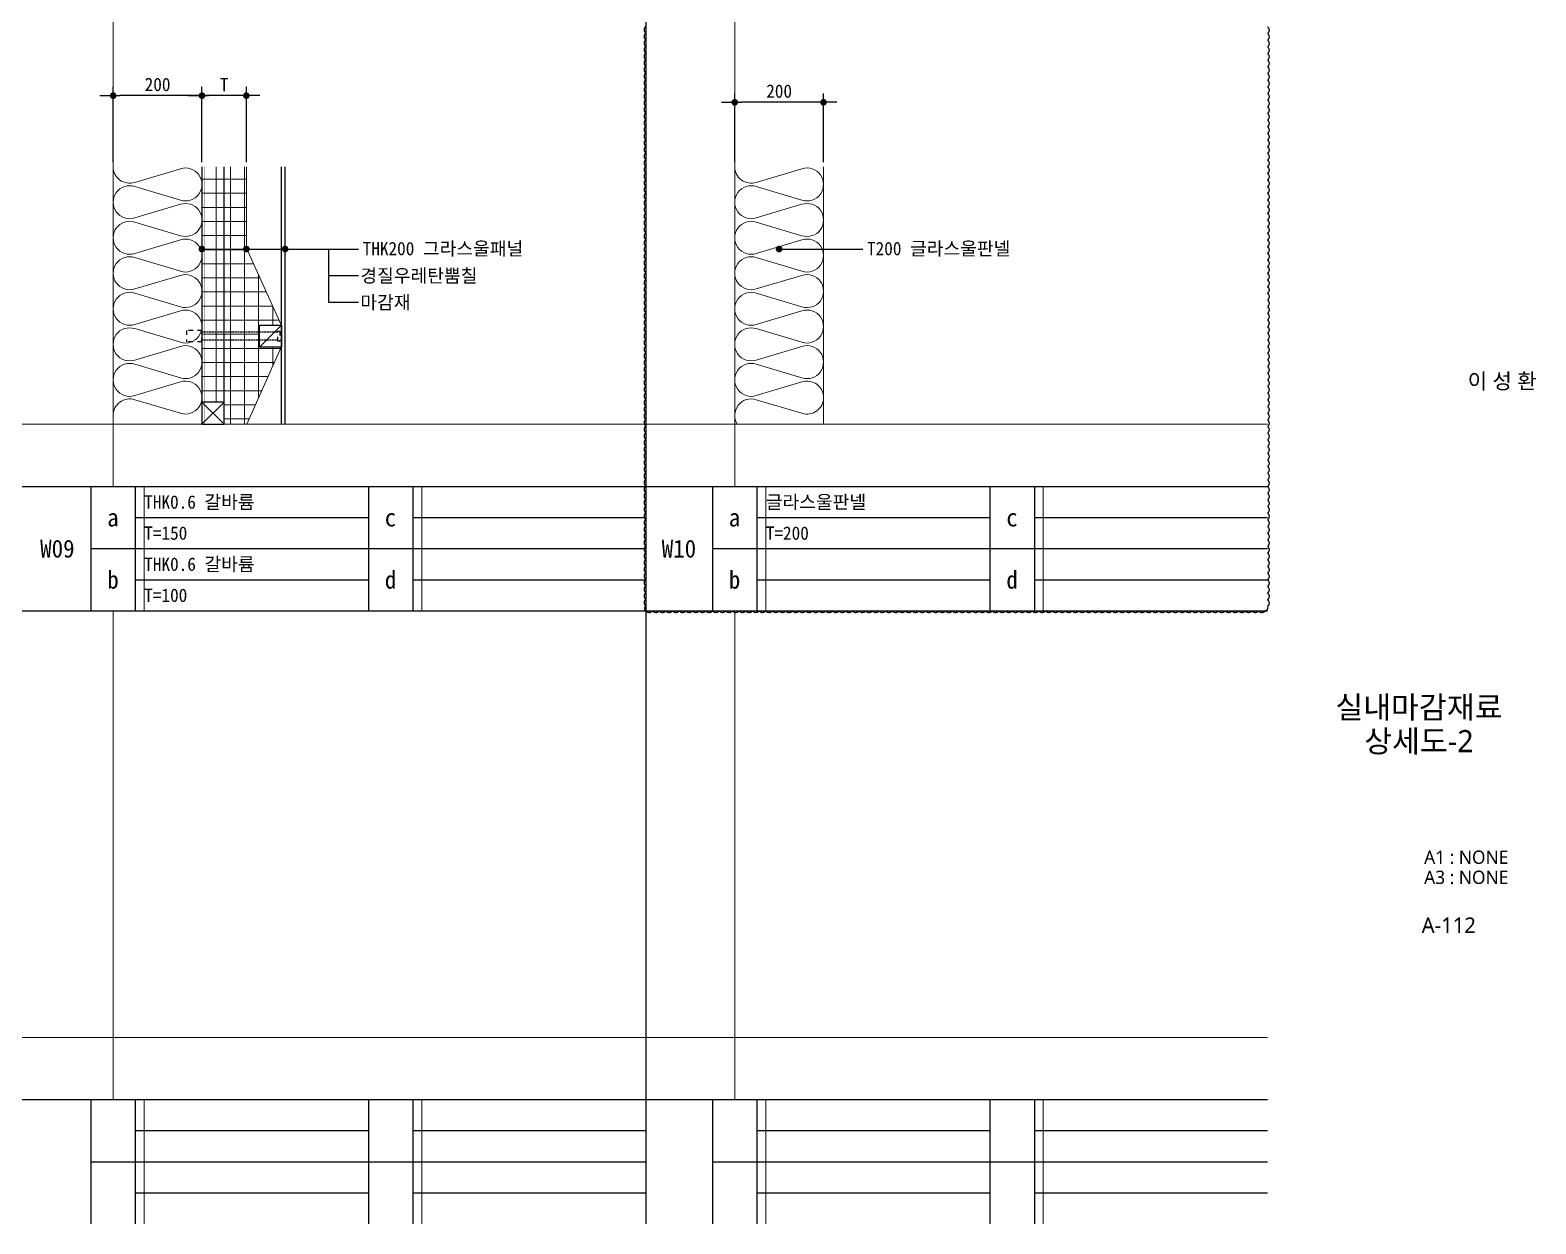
# Model space of a CAD drawing. Header units: millimetres. Extents: x 38 to 24868, y -11128 to 6117.
# Drawn here: x 12999 to 16390, y -11128 to -8440 of the extents above; entities that cross this region are included whole.
import ezdxf
from ezdxf.enums import TextEntityAlignment as Align

# ---------------------------------------------------------------- set-up
doc = ezdxf.new("R2010")
doc.units = ezdxf.units.MM
doc.linetypes.add('DASH', pattern=[2, 1, -1])
doc.linetypes.add('HID', pattern=[2, 1.1, -0.9])
doc.layers.get('0').update_dxf_attribs({"linetype": 'CONTINUOUS'})
for name, color, linetype in [('6', 6, 'CONTINUOUS'), ('A-DIMS', 7, 'CONTINUOUS'), ('A-LEADER-7', 7, 'CONTINUOUS'), ('A-MKXS-LEAD', 7, 'CONTINUOUS'), ('A-XXXX-FIN1', 255, 'CONTINUOUS'), ('FPK', 7, 'CONTINUOUS'), ('wm', 6, 'STD_WIREMESH_050'), ('단열볼트', 4, 'CONTINUOUS'), ('블럭벽', 3, 'CONTINUOUS')]:
    doc.layers.add(name, color=color, linetype=linetype)
for name, color, linetype, lineweight in [('A-BORD-TEXT', 3, 'CONTINUOUS', 25), ('A-MKXS-TEXT1', 3, 'CONTINUOUS', 25), ('A-WAXM-PANL', 6, 'CONTINUOUS', 20), ('A-XXXX-INSL2', 8, 'CONTINUOUS', 18), ('A-XXXX-TABL', 7, 'CONTINUOUS', 25), ('A-XXXX-TXT1', 3, 'CONTINUOUS', 25), ('A-XXXX-TXT2', 3, 'CONTINUOUS', 25), ('A-XXXX-WAT1', 9, 'HID', 20), ('REV-202205', 20, 'CONTINUOUS', 25)]:
    doc.layers.add(name, color=color, linetype=linetype, lineweight=lineweight)
doc.layers.add('A-XXXX-NPLT', color=144, linetype='CONTINUOUS', lineweight=15, plot=False)
doc.styles.add('HY울릉도L', font='')
doc.styles.get("Standard").update_dxf_attribs({"font": 'SIMPLEX.shx'})
doc.styles.add('돋움체', font='')
doc.styles.add('맑은고딕', font='malgun.ttf')
doc.styles.get('HY울릉도L').set_extended_font_data('HYwulM')
doc.styles.get('돋움체').set_extended_font_data('DotumChe')
doc.linetypes.add('STD_WIREMESH_050', pattern='A,4,-1,["X",Standard,S=0.5,R=0,X=-0.24,Y=-0.25],-1', length=6)
doc.dimstyles.new('CDIM', dxfattribs={"dimtxt": 3, "dimasz": 1.5, "dimexe": 2, "dimexo": 1, "dimgap": 1, "dimtad": 1, "dimdec": 0, "dimrnd": 0.5, "dimzin": 0, "dimdsep": 32, "dimlunit": 6, "dimtxsty": 'HY울릉도L', "dimblk1": '_CIDOT', "dimblk2": '_CIDOT', "dimsah": 1, "dimcen": 5.5, "dimclrd": 2, "dimclre": 2, "dimclrt": 7, "dimadec": 0, "dimazin": 0, "dimtfac": 1, "dimtdec": 0, "dimtix": 1, "dimtmove": 2, "dimatfit": 1, "dimldrblk": '_CIDOT', "dimfxl": 1, "dimtolj": 1, "dimtzin": 0, "dimlwd": -1, "dimarcsym": 0})

# ---------------------------------------------------------------- blocks, each defined once
blk = doc.blocks.new('table')
at = {"layer": 'A-XXXX-NPLT'}
for p, q in [((2513.2, -2175.2), (2513.2, -2035.2)), ((2825.7, -2175.2), (2825.7, -2035.2)), ((3213.2, -2175.2), (3213.2, -2035.2)), ((3525.7, -2175.2), (3525.7, -2035.2)), ((2513.2, -2865.5), (2513.2, -2725.5)), ((2825.7, -2865.5), (2825.7, -2725.5)), ((3213.2, -2865.5), (3213.2, -2725.5)), ((3525.7, -2865.5), (3525.7, -2725.5))]:
    blk.add_line(p, q, dxfattribs=at)
at = {"layer": 'A-XXXX-TABL'}
for p, q in [((3078.2, -104.5), (3078.2, -2865.5)), ((104.5, -2035.2), (3778.2, -2035.2)), ((2453.2, -2035.2), (2453.2, -2175.2)), ((2503.2, -2035.2), (2503.2, -2175.2)), ((2765.7, -2035.2), (2765.7, -2175.2)), ((2815.7, -2035.2), (2815.7, -2175.2)), ((3153.2, -2035.2), (3153.2, -2175.2)), ((3203.2, -2035.2), (3203.2, -2175.2)), ((3465.7, -2035.2), (3465.7, -2175.2)), ((3515.7, -2035.2), (3515.7, -2175.2)), ((2503.2, -2070.2), (2765.7, -2070.2)), ((2815.7, -2070.2), (3078.2, -2070.2)), ((3203.2, -2070.2), (3465.7, -2070.2)), ((3515.7, -2070.2), (3778.2, -2070.2)), ((2453.2, -2105.2), (3078.2, -2105.2)), ((3153.2, -2105.2), (3778.2, -2105.2)), ((2503.2, -2140.2), (2765.7, -2140.2)), ((2815.7, -2140.2), (3078.2, -2140.2)), ((3203.2, -2140.2), (3465.7, -2140.2)), ((3515.7, -2140.2), (3778.2, -2140.2)), ((104.5, -2175.2), (3778.2, -2175.2)), ((104.5, -2725.5), (3778.2, -2725.5)), ((2453.2, -2725.5), (2453.2, -2865.5)), ((2503.2, -2725.5), (2503.2, -2865.5)), ((2765.7, -2725.5), (2765.7, -2865.5)), ((2815.7, -2725.5), (2815.7, -2865.5)), ((3153.2, -2725.5), (3153.2, -2865.5)), ((3203.2, -2725.5), (3203.2, -2865.5)), ((3465.7, -2725.5), (3465.7, -2865.5)), ((3515.7, -2725.5), (3515.7, -2865.5)), ((2503.2, -2760.5), (2765.7, -2760.5)), ((2815.7, -2760.5), (3078.2, -2760.5)), ((3203.2, -2760.5), (3465.7, -2760.5)), ((3515.7, -2760.5), (3778.2, -2760.5)), ((2453.2, -2795.5), (3078.2, -2795.5)), ((3153.2, -2795.5), (3778.2, -2795.5)), ((2503.2, -2830.5), (2765.7, -2830.5)), ((2815.7, -2830.5), (3078.2, -2830.5)), ((3203.2, -2830.5), (3465.7, -2830.5)), ((3515.7, -2830.5), (3778.2, -2830.5))]:
    blk.add_line(p, q, dxfattribs=at)
blk = doc.blocks.new('SYM-DOT')
at = {"layer": 'A-LEADER-7', "const_width": 7.5}
blk.add_lwpolyline([(-7.1, 1.8, 1), (0.4, 1.8, 1)], format="xyb", close=True, dxfattribs=at)
blk = doc.blocks.new('_CIDOT')
at = {"color": 0, "linetype": 'ByBlock'}
blk.add_line((2, 0), (-1, 0), dxfattribs=at)
at = {"color": 0, "linetype": 'ByBlock', "const_width": 0.5}
blk.add_lwpolyline([(-0.25, 0, 1), (0.25, 0, 1)], format="xyb", close=True, dxfattribs=at)
blk = doc.blocks.new('*D42')
at = {"layer": 'A-DIMS', "lineweight": -2, "transparency": 16777216}
for p, q in [((13385.6, -8737.3), (13385.6, -8567.3)), ((13485.6, -8737.3), (13485.6, -8567.3))]:
    blk.add_line(p, q, dxfattribs=at)
at = {"layer": 'A-DIMS', "transparency": 16777216}
blk.add_line((13470.6, -8587.3), (13400.6, -8587.3), dxfattribs=at)
at = {"layer": 'A-DIMS', "transparency": 16777216, "xscale": 15, "yscale": 15, "zscale": 15, "rotation": 180}
blk.add_blockref('_CIDOT', (13385.6, -8587.3), dxfattribs=at)
at = {"layer": 'A-DIMS', "transparency": 16777216, "xscale": 15, "yscale": 15, "zscale": 15}
blk.add_blockref('_CIDOT', (13485.6, -8587.3), dxfattribs=at)
at = {"layer": 'A-DIMS', "color": 3, "transparency": 16777216, "insert": (13435.6, -8562.3), "char_height": 30, "attachment_point": 5, "style": '돋움체'}
blk.add_mtext('\\A1;T', dxfattribs=at)
blk = doc.blocks.new('_Dot')
at = {"color": 0, "linetype": 'ByBlock', "lineweight": -2}
blk.add_line((-0.5, 0), (-1, 0), dxfattribs=at)
at = {"color": 0, "linetype": 'ByBlock', "const_width": 0.5}
blk.add_lwpolyline([(-0.25, 0, 1), (0.25, 0, 1)], format="xyb", close=True, dxfattribs=at)
blk = doc.blocks.new('A$C35E33748')
at = {"layer": '6'}
for p, q in [((50, 111.7), (0, 61.7)), ((0, 111.7), (50, 61.7))]:
    blk.add_line(p, q, dxfattribs=at)
blk.add_lwpolyline([(0, 61.7), (50, 61.7), (50, 111.7), (0, 111.7)], close=True, dxfattribs=at)
blk = doc.blocks.new('*D44')
at = {"layer": 'A-DIMS', "lineweight": -2, "transparency": 16777216}
for p, q in [((13185.6, -8737.3), (13185.6, -8567.3)), ((13385.6, -8737.3), (13385.6, -8567.3))]:
    blk.add_line(p, q, dxfattribs=at)
at = {"layer": 'A-DIMS', "transparency": 16777216}
blk.add_line((13370.6, -8587.3), (13200.6, -8587.3), dxfattribs=at)
at = {"layer": 'A-DIMS', "transparency": 16777216, "xscale": 15, "yscale": 15, "zscale": 15, "rotation": 180}
blk.add_blockref('_CIDOT', (13185.6, -8587.3), dxfattribs=at)
at = {"layer": 'A-DIMS', "transparency": 16777216, "xscale": 15, "yscale": 15, "zscale": 15}
blk.add_blockref('_CIDOT', (13385.6, -8587.3), dxfattribs=at)
at = {"layer": 'A-DIMS', "color": 3, "transparency": 16777216, "insert": (13285.6, -8562.3), "char_height": 30, "attachment_point": 5, "style": '돋움체'}
blk.add_mtext('\\A1;200', dxfattribs=at)
blk = doc.blocks.new('*D57')
at = {"layer": 'A-DIMS', "lineweight": -2, "transparency": 16777216}
for p, q in [((14585.6, -8737.2), (14585.6, -8582.3)), ((14785.6, -8737.2), (14785.6, -8582.3))]:
    blk.add_line(p, q, dxfattribs=at)
at = {"layer": 'A-DIMS', "transparency": 16777216}
blk.add_line((14770.6, -8602.3), (14600.6, -8602.3), dxfattribs=at)
at = {"layer": 'A-DIMS', "transparency": 16777216, "xscale": 15, "yscale": 15, "zscale": 15, "rotation": 180}
blk.add_blockref('_CIDOT', (14585.6, -8602.3), dxfattribs=at)
at = {"layer": 'A-DIMS', "transparency": 16777216, "xscale": 15, "yscale": 15, "zscale": 15}
blk.add_blockref('_CIDOT', (14785.6, -8602.3), dxfattribs=at)
at = {"layer": 'A-DIMS', "color": 3, "transparency": 16777216, "insert": (14685.6, -8577.3), "char_height": 30, "attachment_point": 5, "style": '돋움체'}
blk.add_mtext('\\A1;200', dxfattribs=at)

msp = doc.modelspace()

# ---------------------------------------------------------------- hatches: boundary and pattern name
at = {"layer": 'A-XXXX-INSL2'}
h = msp.add_hatch(dxfattribs=at)
h.set_pattern_fill('NET', color=256, scale=10, style=0)
h.set_pattern_definition([(0, (7258.353, -12013.93), (0, 31.75), []), (90, (7258.353, -12013.93), (-31.75, 2e-15), [])])
h.paths.add_polyline_path([(13435.6, -9277.3), (13385.6, -9277.3), (13410.6, -9302.3)])
h.paths.add_polyline_path([(13435.6, -9327.3), (13410.6, -9302.3), (13435.6, -9277.3)])
h.paths.add_polyline_path([(13410.6, -9302.3), (13385.6, -9327.3), (13435.6, -9327.3)])
h.paths.add_polyline_path([(13385.6, -9327.3), (13486.8, -9327.3), (13564.1, -9154), (13515.1, -9154), (13515.1, -9104), (13564.3, -9104), (13485.6, -8931), (13485.6, -8747.3), (13385.6, -8747.3), (13385.6, -9277.3), (13410.6, -9302.3)])

# ---------------------------------------------------------------- linework, layer by layer
at = {"layer": 'A-MKXS-LEAD'}
for p, q in [((13671.7, -9052.7), (13671.7, -8932.7)), ((13738.5, -8992.7), (13671.7, -8992.7)), ((13738.5, -9052.7), (13671.7, -9052.7))]:
    msp.add_line(p, q, dxfattribs=at)
for points in [[(13385.6, -8932.7), (13690.1, -8932.7), (13738.5, -8932.7)], [(14685.6, -8932.7), (14826.1, -8932.7), (14874.5, -8932.7)]]:
    msp.add_lwpolyline(points, dxfattribs=at)
at = {"layer": 'A-WAXM-PANL'}
for p, q in [((13185.6, -8747.3), (13185.6, -9327.3)), ((13385.6, -8747.3), (13385.6, -9327.3)), ((14585.6, -8747.3), (14585.6, -9327.3)), ((14785.6, -8747.2), (14785.6, -9327.3))]:
    msp.add_line(p, q, dxfattribs=at)
at = {"layer": 'A-XXXX-FIN1'}
for p, q in [((13565.1, -9327.3), (13565.1, -8747.3)), ((13573.1, -9327.3), (13573.1, -8747.3))]:
    msp.add_line(p, q, dxfattribs=at)
at = {"layer": 'A-XXXX-INSL2'}
for points in [[(13185.6, -8747.3, 0.509267), (13234.1, -8782.6), (13337.1, -8751.9, -1.37259), (13337.1, -8822.6), (13234.1, -8791.9, 1.37259), (13234.1, -8862.6), (13337.1, -8831.9, -1.37259), (13337.1, -8902.6), (13234.1, -8871.9, 1.37259), (13234.1, -8942.6), (13337.1, -8911.9, -1.37259), (13337.1, -8982.6), (13234.1, -8951.9, 1.37259), (13234.1, -9022.6), (13337.1, -8991.9, -1.37259), (13337.1, -9062.6), (13234.1, -9031.9, 1.37259), (13234.1, -9102.6), (13337.1, -9071.9, -1.37259), (13337.1, -9142.6), (13234.1, -9111.9, 1.37259), (13234.1, -9182.6), (13337.1, -9151.9, -1.37259), (13337.1, -9222.6), (13234.1, -9191.9, 1.37259), (13234.1, -9262.6), (13337.1, -9231.9, -1.37259), (13337.1, -9302.6), (13234.1, -9271.9, 0.509267), (13185.6, -9307.3)], [(14585.6, -8747.2, 0.509267), (14634.1, -8782.6), (14737.1, -8751.9, -1.37259), (14737.1, -8822.6), (14634.1, -8791.9, 1.37259), (14634.1, -8862.6), (14737.1, -8831.9, -1.37259), (14737.1, -8902.6), (14634.1, -8871.9, 1.37259), (14634.1, -8942.6), (14737.1, -8911.9, -1.37259), (14737.1, -8982.6), (14634.1, -8951.9, 1.37259), (14634.1, -9022.6), (14737.1, -8991.9, -1.37259), (14737.1, -9062.6), (14634.1, -9031.9, 1.37259), (14634.1, -9102.6), (14737.1, -9071.9, -1.37259), (14737.1, -9142.6), (14634.1, -9111.9, 1.37259), (14634.1, -9182.6), (14737.1, -9151.9, -1.37259), (14737.1, -9222.6), (14634.1, -9191.9, 1.37259), (14634.1, -9262.6), (14737.1, -9231.9, -0.508699), (14785.6, -9267.2, -0.508699), (14737.1, -9302.6), (14634.1, -9271.9, 0.703634), (14591.4, -9327.3, 0.703634)]]:
    msp.add_lwpolyline(points, format="xyb", dxfattribs=at)
for points in [[(13564.1, -9103.7), (13485.6, -8931), (13485.6, -8747.3)], [(13486.8, -9327.3), (13564.1, -9154)]]:
    msp.add_lwpolyline(points, dxfattribs=at)
at = {"layer": 'A-XXXX-NPLT'}
for p, q in [((13185.6, -9467.3), (13185.6, -8366.8)), ((14585.6, -9467.3), (14585.6, -8366.8)), ((8785.6, -9327.3), (15785.6, -9327.3)), ((13185.6, -10847.8), (13185.6, -9747.3)), ((13185.6, -10847.8), (13185.6, -9747.3)), ((14585.6, -10847.8), (14585.6, -9747.3)), ((14585.6, -10847.8), (14585.6, -9747.3)), ((8785.6, -10707.8), (15785.6, -10707.8))]:
    msp.add_line(p, q, dxfattribs=at)
at = {"layer": 'A-XXXX-WAT1', "ltscale": 10, "const_width": 0.36}
msp.add_lwpolyline([(13390.6, -9327.3), (13390.6, -8747.3)], dxfattribs=at)
at = {"layer": 'FPK', "color": 7, "linetype": 'Continuous'}
msp.add_line((13565.1, -9104), (13515.1, -9154), dxfattribs=at)
at = {"layer": 'REV-202205', "const_width": 3}
msp.add_lwpolyline([(14385.6, -8431.3, 0.520567), (14385.6, -8446.3, 0.520567), (14385.6, -8461.3, 0.520567), (14385.6, -8476.3, 0.520567), (14385.6, -8491.3, 0.520567), (14385.6, -8506.3, 0.520567), (14385.6, -8521.3, 0.520567), (14385.6, -8536.3, 0.520567), (14385.6, -8551.3, 0.520567), (14385.6, -8566.3, 0.520567), (14385.6, -8581.3, 0.520567), (14385.6, -8596.3, 0.520567), (14385.6, -8611.3, 0.520567), (14385.6, -8626.3, 0.520567), (14385.6, -8641.3, 0.520567), (14385.6, -8656.3, 0.520567), (14385.6, -8671.3, 0.520567), (14385.6, -8686.3, 0.520567), (14385.6, -8701.3, 0.520567), (14385.6, -8716.3, 0.520567), (14385.6, -8731.3, 0.520567), (14385.6, -8746.3, 0.520567), (14385.6, -8761.3, 0.520567), (14385.6, -8776.3, 0.520567), (14385.6, -8791.3, 0.520567), (14385.6, -8806.3, 0.520567), (14385.6, -8821.3, 0.520567), (14385.6, -8836.3, 0.520567), (14385.6, -8851.3, 0.520567), (14385.6, -8866.3, 0.520567), (14385.6, -8881.3, 0.520567), (14385.6, -8896.3, 0.520567), (14385.6, -8911.3, 0.520567), (14385.6, -8926.3, 0.520567), (14385.6, -8941.3, 0.520567), (14385.6, -8956.3, 0.520567), (14385.6, -8971.3, 0.520567), (14385.6, -8986.3, 0.520567), (14385.6, -9001.3, 0.520567), (14385.6, -9016.3, 0.520567), (14385.6, -9031.3, 0.520567), (14385.6, -9046.3, 0.520567), (14385.6, -9061.3, 0.520567), (14385.6, -9076.3, 0.520567), (14385.6, -9091.3, 0.520567), (14385.6, -9106.3, 0.520567), (14385.6, -9121.3, 0.520567), (14385.6, -9136.3, 0.520567), (14385.6, -9151.3, 0.520567), (14385.6, -9166.3, 0.520567), (14385.6, -9181.3, 0.520567), (14385.6, -9196.3, 0.520567), (14385.6, -9211.3, 0.520567), (14385.6, -9226.3, 0.520567), (14385.6, -9241.3, 0.520567), (14385.6, -9256.3, 0.520567), (14385.6, -9271.3, 0.520567), (14385.6, -9286.3, 0.520567), (14385.6, -9301.3, 0.520567), (14385.6, -9316.3, 0.520567), (14385.6, -9331.3, 0.520567), (14385.6, -9346.3, 0.520567), (14385.6, -9361.3, 0.520567), (14385.6, -9376.3, 0.520567), (14385.6, -9391.3, 0.520567), (14385.6, -9406.3, 0.520567), (14385.6, -9421.3, 0.520567), (14385.6, -9436.3, 0.520567), (14385.6, -9451.3, 0.520567), (14385.6, -9466.3, 0.520567), (14385.6, -9481.3, 0.520567), (14385.6, -9496.3, 0.520567), (14385.6, -9511.3, 0.520567), (14385.6, -9526.3, 0.520567), (14385.6, -9541.3, 0.520567), (14385.6, -9556.3, 0.520567), (14385.6, -9571.3, 0.520567), (14385.6, -9586.3, 0.520567), (14385.6, -9601.3, 0.520567), (14385.6, -9616.3, 0.520567), (14385.6, -9631.3, 0.520567), (14385.6, -9646.3, 0.520567), (14385.6, -9661.3, 0.520567), (14385.6, -9676.3, 0.520567), (14385.6, -9691.3, 0.520567), (14385.6, -9706.3, 0.520567), (14385.6, -9721.3, 0.520567), (14385.6, -9736.3, 0.520567), (14385.6, -9747.3, 0.520567), (14400.6, -9747.3, 0.520567), (14415.6, -9747.3, 0.520567), (14430.6, -9747.3, 0.520567), (14445.6, -9747.3, 0.520567), (14460.6, -9747.3, 0.520567), (14475.6, -9747.3, 0.520567), (14490.6, -9747.3, 0.520567), (14505.6, -9747.3, 0.520567), (14520.6, -9747.3, 0.520567), (14535.6, -9747.3, 0.520567), (14550.6, -9747.3, 0.520567), (14565.6, -9747.3, 0.520567), (14580.6, -9747.3, 0.520567), (14595.6, -9747.3, 0.520567), (14610.6, -9747.3, 0.520567), (14625.6, -9747.3, 0.520567), (14640.6, -9747.3, 0.520567), (14655.6, -9747.3, 0.520567), (14670.6, -9747.3, 0.520567), (14685.6, -9747.3, 0.520567), (14700.6, -9747.3, 0.520567), (14715.6, -9747.3, 0.520567), (14730.6, -9747.3, 0.520567), (14745.6, -9747.3, 0.520567), (14760.6, -9747.3, 0.520567), (14775.6, -9747.3, 0.520567), (14790.6, -9747.3, 0.520567), (14805.6, -9747.3, 0.520567), (14820.6, -9747.3, 0.520567), (14835.6, -9747.3, 0.520567), (14850.6, -9747.3, 0.520567), (14865.6, -9747.3, 0.520567), (14880.6, -9747.3, 0.520567), (14895.6, -9747.3, 0.520567), (14910.6, -9747.3, 0.520567), (14925.6, -9747.3, 0.520567), (14940.6, -9747.3, 0.520567), (14955.6, -9747.3, 0.520567), (14970.6, -9747.3, 0.520567), (14985.6, -9747.3, 0.520567), (15000.6, -9747.3, 0.520567), (15015.6, -9747.3, 0.520567), (15030.6, -9747.3, 0.520567), (15045.6, -9747.3, 0.520567), (15060.6, -9747.3, 0.520567), (15075.6, -9747.3, 0.520567), (15090.6, -9747.3, 0.520567), (15105.6, -9747.3, 0.520567), (15120.6, -9747.3, 0.520567), (15135.6, -9747.3, 0.520567), (15150.6, -9747.3, 0.520567), (15165.6, -9747.3, 0.520567), (15180.6, -9747.3, 0.520567), (15195.6, -9747.3, 0.520567), (15210.6, -9747.3, 0.520567), (15225.6, -9747.3, 0.520567), (15240.6, -9747.3, 0.520567), (15255.6, -9747.3, 0.520567), (15270.6, -9747.3, 0.520567), (15285.6, -9747.3, 0.520567), (15300.6, -9747.3, 0.520567), (15315.6, -9747.3, 0.520567), (15330.6, -9747.3, 0.520567), (15345.6, -9747.3, 0.520567), (15360.6, -9747.3, 0.520567), (15375.6, -9747.3, 0.520567), (15390.6, -9747.3, 0.520567), (15405.6, -9747.3, 0.520567), (15420.6, -9747.3, 0.520567), (15435.6, -9747.3, 0.520567), (15450.6, -9747.3, 0.520567), (15465.6, -9747.3, 0.520567), (15480.6, -9747.3, 0.520567), (15495.6, -9747.3, 0.520567), (15510.6, -9747.3, 0.520567), (15525.6, -9747.3, 0.520567), (15540.6, -9747.3, 0.520567), (15555.6, -9747.3, 0.520567), (15570.6, -9747.3, 0.520567), (15585.6, -9747.3, 0.520567), (15600.6, -9747.3, 0.520567), (15615.6, -9747.3, 0.520567), (15630.6, -9747.3, 0.520567), (15645.6, -9747.3, 0.520567), (15660.6, -9747.3, 0.520567), (15675.6, -9747.3, 0.520567), (15690.6, -9747.3, 0.520567), (15705.6, -9747.3, 0.520567), (15720.6, -9747.3, 0.520567), (15735.6, -9747.3, 0.520567), (15750.6, -9747.3, 0.520567), (15765.6, -9747.3, 0.520567), (15780.6, -9747.3, 0.520567), (15785.6, -9737.3, 0.520567), (15785.6, -9722.3, 0.520567), (15785.6, -9707.3, 0.520567), (15785.6, -9692.3, 0.520567), (15785.6, -9677.3, 0.520567), (15785.6, -9662.3, 0.520567), (15785.6, -9647.3, 0.520567), (15785.6, -9632.3, 0.520567), (15785.6, -9617.3, 0.520567), (15785.6, -9602.3, 0.520567), (15785.6, -9587.3, 0.520567), (15785.6, -9572.3, 0.520567), (15785.6, -9557.3, 0.520567), (15785.6, -9542.3, 0.520567), (15785.6, -9527.3, 0.520567), (15785.6, -9512.3, 0.520567), (15785.6, -9497.3, 0.520567), (15785.6, -9482.3, 0.520567), (15785.6, -9467.3, 0.520567), (15785.6, -9452.3, 0.520567), (15785.6, -9437.3, 0.520567), (15785.6, -9422.3, 0.520567), (15785.6, -9407.3, 0.520567), (15785.6, -9392.3, 0.520567), (15785.6, -9377.3, 0.520567), (15785.6, -9362.3, 0.520567), (15785.6, -9347.3, 0.520567), (15785.6, -9332.3, 0.520567), (15785.6, -9317.3, 0.520567), (15785.6, -9302.3, 0.520567), (15785.6, -9287.3, 0.520567), (15785.6, -9272.3, 0.520567), (15785.6, -9257.3, 0.520567), (15785.6, -9242.3, 0.520567), (15785.6, -9227.3, 0.520567), (15785.6, -9212.3, 0.520567), (15785.6, -9197.3, 0.520567), (15785.6, -9182.3, 0.520567), (15785.6, -9167.3, 0.520567), (15785.6, -9152.3, 0.520567), (15785.6, -9137.3, 0.520567), (15785.6, -9122.3, 0.520567), (15785.6, -9107.3, 0.520567), (15785.6, -9092.3, 0.520567), (15785.6, -9077.3, 0.520567), (15785.6, -9062.3, 0.520567), (15785.6, -9047.3, 0.520567), (15785.6, -9032.3, 0.520567), (15785.6, -9017.3, 0.520567), (15785.6, -9002.3, 0.520567), (15785.6, -8987.3, 0.520567), (15785.6, -8972.3, 0.520567), (15785.6, -8957.3, 0.520567), (15785.6, -8942.3, 0.520567), (15785.6, -8927.3, 0.520567), (15785.6, -8912.3, 0.520567), (15785.6, -8897.3, 0.520567), (15785.6, -8882.3, 0.520567), (15785.6, -8867.3, 0.520567), (15785.6, -8852.3, 0.520567), (15785.6, -8837.3, 0.520567), (15785.6, -8822.3, 0.520567), (15785.6, -8807.3, 0.520567), (15785.6, -8792.3, 0.520567), (15785.6, -8777.3, 0.520567), (15785.6, -8762.3, 0.520567), (15785.6, -8747.3, 0.520567), (15785.6, -8732.3, 0.520567), (15785.6, -8717.3, 0.520567), (15785.6, -8702.3, 0.520567), (15785.6, -8687.3, 0.520567), (15785.6, -8672.3, 0.520567), (15785.6, -8657.3, 0.520567), (15785.6, -8642.3, 0.520567), (15785.6, -8627.3, 0.520567), (15785.6, -8612.3, 0.520567), (15785.6, -8597.3, 0.520567), (15785.6, -8582.3, 0.520567), (15785.6, -8567.3, 0.520567), (15785.6, -8552.3, 0.520567), (15785.6, -8537.3, 0.520567), (15785.6, -8522.3, 0.520567), (15785.6, -8507.3, 0.520567), (15785.6, -8492.3, 0.520567), (15785.6, -8477.3, 0.520567), (15785.6, -8462.3, 0.520567), (15785.6, -8447.3, 0.520567), (15785.6, -8432.3, 0.520567)], format="xyb", dxfattribs=at)
at = {"layer": 'wm', "ltscale": 4}
msp.add_line((13435.6, -9327.3), (13435.6, -8747.3), dxfattribs=at)
at = {"layer": '단열볼트', "linetype": 'DASH', "ltscale": 10}
for p, q in [((13350.6, -9116), (13350.6, -9142)), ((13385.6, -9116), (13350.6, -9116)), ((13385.6, -9142), (13385.6, -9116)), ((13561, -9120), (13565.1, -9120)), ((13565.1, -9120), (13565.1, -9138)), ((13385.6, -9142), (13350.6, -9142)), ((13561, -9138), (13565.1, -9138))]:
    msp.add_line(p, q, dxfattribs=at)
at = {"layer": '단열볼트', "linetype": 'DASH'}
for p, q in [((13556.5, -9120), (13385.6, -9120)), ((13556.5, -9138), (13385.6, -9138))]:
    msp.add_line(p, q, dxfattribs=at)
at = {"layer": '단열볼트', "linetype": 'DASH', "ltscale": 10}
msp.add_lwpolyline([(13556.5, -9117.5), (13561, -9117.5), (13561, -9140.5), (13556.5, -9140.5), (13556.5, -9117.5)], dxfattribs=at)
at = {"layer": '블럭벽'}
msp.add_lwpolyline([(13515.1, -9104), (13565.1, -9104), (13565.1, -9154), (13515.1, -9154)], close=True, dxfattribs=at)

# ---------------------------------------------------------------- block references
at = {"layer": '6'}
msp.add_blockref('A$C35E33748', (13385.6, -9389), dxfattribs=at)
at = {"layer": 'A-MKXS-LEAD'}
for p in [(13388.9, -8934.5), (14688.9, -8934.5)]:
    msp.add_blockref('SYM-DOT', p, dxfattribs=at)
at = {"layer": 'A-MKXS-LEAD', "xscale": 15, "yscale": 15, "zscale": 15, "rotation": 180}
for p in [(13485.6, -8932.7), (13573.1, -8932.7)]:
    msp.add_blockref('_Dot', p, dxfattribs=at)
at = {"layer": 'A-XXXX-TABL', "xscale": 2, "yscale": 2, "zscale": 2}
msp.add_blockref('table', (8229.1, -5396.8), dxfattribs=at)

# ---------------------------------------------------------------- texts
at = {"layer": 'A-BORD-TEXT', "style": '맑은고딕'}
for s, height, p in [('이 성 환', 35, (16391.9, -9247.5)), ('A1 : NONE', 30, (16328.2, -10317.1)), ('A3 : NONE', 30, (16328.2, -10362.4)), ('A-112', 35, (16255, -10472.8))]:
    msp.add_text(s, height=height, dxfattribs=at).set_placement(p, align=Align.RIGHT)
for s, p in [('실내마감재료', (16126.8, -9964.5)), ('상세도-2', (16126.8, -10040.8))]:
    msp.add_text(s, height=50, dxfattribs=at).set_placement(p, align=Align.MIDDLE_CENTER)
at = {"layer": 'A-MKXS-TEXT1', "style": '돋움체'}
for s, p in [('THK200 그라스울패널', (13747.6, -8931.6)), ('T200 글라스울판넬', (14883.6, -8931.6)), ('경질우레탄뿜칠', (13742.4, -8992.7)), ('마감재', (13742.4, -9052.7))]:
    msp.add_text(s, height=30, dxfattribs=at).set_placement(p, align=Align.MIDDLE_LEFT)
at = {"layer": 'A-XXXX-TXT1', "style": '돋움체'}
for s, p in [('W09', (13059.9, -9607.3)), ('W10', (14459.9, -9607.3))]:
    msp.add_text(s, height=40, dxfattribs=at).set_placement(p, align=Align.MIDDLE_CENTER)
at = {"layer": 'A-XXXX-TXT2', "style": '돋움체'}
for s, p in [('THK0.6 갈바륨', (13255.6, -9502.3)), ('글라스울판넬', (14655.6, -9502.3)), ('T=150', (13255.6, -9572.3)), ('T=200', (14655.6, -9572.3)), ('THK0.6 갈바륨', (13255.6, -9642.3)), ('T=100', (13255.6, -9712.3))]:
    msp.add_text(s, height=30, dxfattribs=at).set_placement(p, align=Align.MIDDLE_LEFT)
for s, p in [('a', (13185.1, -9537.3)), ('c', (13810.1, -9537.3)), ('a', (14585.1, -9537.3)), ('c', (15210.1, -9537.3)), ('b', (13185.3, -9677.3)), ('d', (13810.3, -9677.3)), ('b', (14585.3, -9677.3)), ('d', (15210.3, -9677.3))]:
    msp.add_text(s, height=40, dxfattribs=at).set_placement(p, align=Align.MIDDLE_CENTER)

# ---------------------------------------------------------------- dimensions: what is measured, and where the dimension line sits
at = {"layer": 'A-DIMS'}
for base, p1, p2, picture, middle in [((13185.6, -8587.3), (13385.6, -8747.3), (13185.6, -8747.3), '*D44', (13285.6, -8562.3)), ((14585.6, -8602.3), (14785.6, -8747.2), (14585.6, -8747.2), '*D57', (14685.6, -8577.3))]:
    dim = msp.add_linear_dim(base=base, p1=p1, p2=p2, angle=180, dimstyle='CDIM', override={"dimscale": 10, "dimtxsty": '돋움체', "dimclrd": 256, "dimclre": 256, "dimclrt": 3}, dxfattribs=at)
    dim.commit()
    dim.dimension.update_dxf_attribs({"geometry": picture, "text_midpoint": middle})
dim = msp.add_linear_dim(base=(13385.6, -8587.3), p1=(13485.6, -8747.3), p2=(13385.6, -8747.3), angle=180, text='T', dimstyle='CDIM', override={"dimscale": 10, "dimtxsty": '돋움체', "dimclrd": 256, "dimclre": 256, "dimclrt": 3}, dxfattribs=at)
dim.commit()
dim.dimension.update_dxf_attribs({"geometry": '*D42', "text_midpoint": (13435.6, -8562.3)})

doc.saveas('drawing.dxf')
